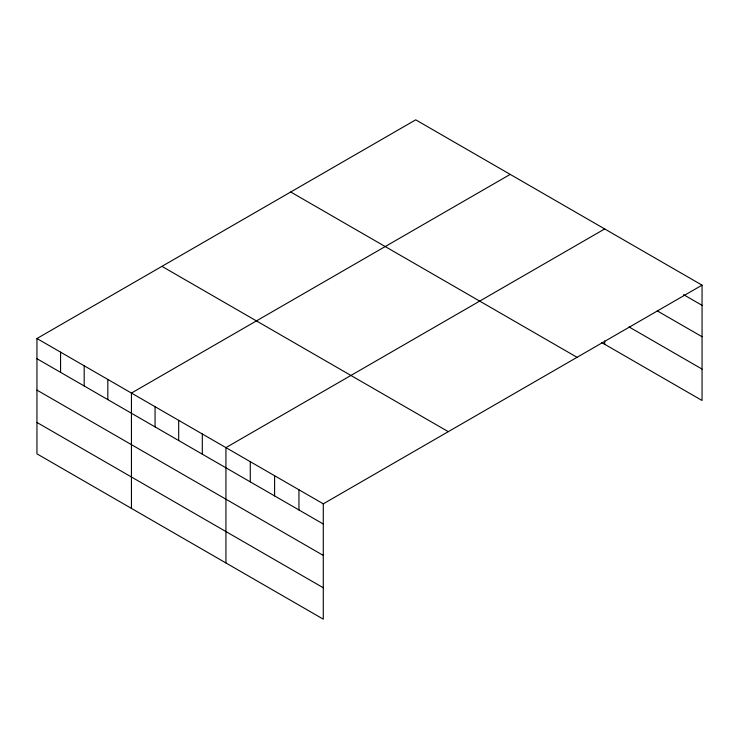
<?xml version="1.0" encoding="UTF-8"?>
<svg xmlns="http://www.w3.org/2000/svg" width="739" height="739" viewBox="0 0 739 739"><rect width="100%" height="100%" fill="white"/><g stroke="black" fill="none" stroke-linecap="round" stroke-linejoin="round"><path stroke-width="1.11" d="M702.05 285.152L415.715 119.838L36.95 338.517L36.95 453.848L323.285 619.162L323.285 503.832L702.05 285.152L702.05 400.483L601.74 342.573M510.206 174.386L131.44 393.065L131.44 508.404M604.696 228.942L225.931 447.622L225.931 562.961M683.557 294.658L702.05 305.336M657.267 310.879L702.05 336.735M629.037 326.934L702.05 369.084M290.723 192.001L577.057 357.316M161.943 266.354L448.277 431.659M36.95 338.517L323.285 503.832M36.95 358.701L323.285 524.016M36.95 390.1L323.285 555.414M36.95 422.449L323.285 587.764M604.696 340.919L604.696 344.282M298.944 489.772L298.944 509.965M274.603 475.722L274.603 495.906M250.272 461.672L250.272 481.856M202.31 433.987L202.31 454.171M178.681 420.343L178.681 440.527M155.061 406.709L155.061 426.893M107.82 379.43L107.82 399.614M84.191 365.787L84.191 385.98M60.57 352.152L60.57 372.336"/></g></svg>
